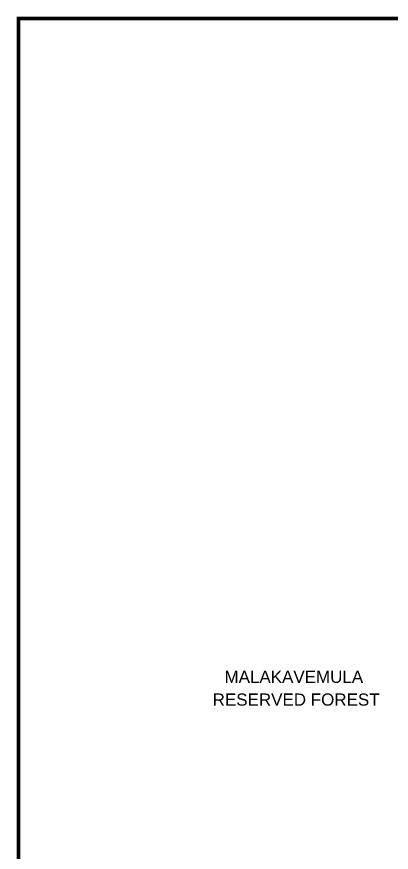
# Model space of a CAD drawing. Header units: feet. Extents: x 179896 to 184839, y 1575469 to 1580427.
# Drawn here: x 179896 to 180975, y 1578021 to 1580427 of the extents above; entities that cross this region are included whole.
import ezdxf

# ---------------------------------------------------------------- set-up
doc = ezdxf.new("R2010")
doc.units = ezdxf.units.FT
doc.header["$LTSCALE"] = 15
doc.header["$MEASUREMENT"] = 0
for name, color, linetype in [('PLOT NO', 7, 'Continuous'), ('TANKS-STREAM', 4, 'Continuous'), ('TEXT', 1, 'Continuous')]:
    doc.layers.add(name, color=color, linetype=linetype)
doc.styles.get("Standard").update_dxf_attribs({"font": 'arial.ttf'})

msp = doc.modelspace()

# ---------------------------------------------------------------- linework, layer by layer
at = {"layer": 'PLOT NO', "color": 5, "const_width": 10}
msp.add_lwpolyline([(179900.8, 1580422.3), (184717.3, 1580422.3), (184717.3, 1575473.9), (179900.8, 1575473.9)], close=True, dxfattribs=at)
at = {"layer": 'TANKS-STREAM', "lineweight": -2}
for points in [[(181706.1, 1578360.1), (181701, 1578352.4), (181698.3, 1578340), (181696, 1578325.6), (181694.3, 1578311.3), (181689.9, 1578301.9), (181685.5, 1578274.9), (181661.2, 1578271.3), (181637.1, 1578268.7), (181614, 1578266.6), (181599, 1578264.6), (181592.5, 1578267.5), (181581.1, 1578263.4), (181568.4, 1578263.6), (181556.6, 1578261.6), (181550, 1578261.3), (181542.4, 1578263), (181535.5, 1578260.4), (181526.2, 1578261.3), (181517.6, 1578261), (181511.2, 1578255.7), (181501.1, 1578258.1), (181494.2, 1578254.7), (181484.5, 1578254.4), (181478.4, 1578255.2), (181469.3, 1578251.3), (181460.5, 1578246), (181454.1, 1578238.2), (181444.8, 1578231.7), (181437.9, 1578226.7), (181430, 1578220), (181422.8, 1578215.5), (181414.7, 1578206.6), (181404, 1578204.1), (181396.4, 1578199), (181388, 1578195.4), (181379.1, 1578191.8), (181372.1, 1578184.6), (181362.8, 1578184.4), (181357.7, 1578180.3), (181344.9, 1578176.1), (181332.7, 1578170.5), (181319.4, 1578164.2), (181307.6, 1578161.2), (181300.2, 1578158.6), (181287.4, 1578157.6), (181279.7, 1578156.7), (181273.4, 1578156.8), (181256.2, 1578153.4), (181244.9, 1578152.8), (181230.7, 1578150), (181219.3, 1578149.5), (181211.6, 1578147.9), (181202.4, 1578146.3), (181195.7, 1578146.2), (181186.1, 1578142.6), (181176.6, 1578141.3), (181169.1, 1578139.6), (181161.7, 1578137.4), (181153.2, 1578137.4), (181146.3, 1578133.5), (181137.1, 1578125.4), (181140.8, 1578111.6), (181144.5, 1578111.2), (181128.4, 1578103.1), (181119.1, 1578100.6), (181114.1, 1578088.2), (181109.2, 1578085.8), (181106.9, 1578079.9), (181101.9, 1578069.1), (181092, 1578061), (181083.9, 1578056.2), (181069.8, 1578045.7), (181061.4, 1578037.3), (181052.8, 1578029.6), (181034.6, 1578013.8), (181012.7, 1577985.2), (181006.4, 1577975.4), (180993.5, 1577959), (180987, 1577947.8), (180977.9, 1577937.1), (180974.8, 1577931.8), (180965.7, 1577923.3), (180957.9, 1577912.6), (180948.3, 1577898.6)], [(181706.1, 1578360.1), (181701, 1578352.3), (181698.3, 1578339.9), (181696, 1578325.5), (181694.3, 1578311.3), (181689.8, 1578301.9), (181685.5, 1578274.8), (181661.2, 1578271.2), (181637.1, 1578268.6), (181614, 1578266.6), (181598.9, 1578264.6), (181592.4, 1578267.4), (181581, 1578263.3), (181568.4, 1578263.6), (181556.6, 1578261.6), (181550, 1578261.2), (181542.3, 1578263), (181535.5, 1578260.4), (181526.2, 1578261.2), (181517.6, 1578260.9), (181511.2, 1578255.6), (181501, 1578258.1), (181494.2, 1578254.6), (181484.5, 1578254.3), (181478.4, 1578255.1), (181469.2, 1578251.2), (181460.5, 1578246), (181454, 1578238.2), (181444.8, 1578231.6), (181437.9, 1578226.6), (181430, 1578220), (181422.8, 1578215.5), (181414.7, 1578206.5), (181404, 1578204), (181396.4, 1578199), (181388, 1578195.4), (181379, 1578191.7), (181372.1, 1578184.5), (181362.8, 1578184.4), (181357.7, 1578180.2), (181344.9, 1578176.1), (181332.7, 1578170.5), (181319.4, 1578164.2), (181307.6, 1578161.1), (181300.2, 1578158.5), (181287.4, 1578157.6), (181279.7, 1578156.6), (181273.3, 1578156.8), (181256.2, 1578153.3), (181244.9, 1578152.8), (181230.7, 1578150), (181219.3, 1578149.4), (181211.6, 1578147.8), (181202.4, 1578146.2), (181195.7, 1578146.1), (181186.1, 1578142.6), (181176.6, 1578141.2), (181169.1, 1578139.6), (181161.7, 1578137.3), (181153.2, 1578137.4), (181146.3, 1578133.4), (181137, 1578125.4), (181140.7, 1578111.6), (181144.5, 1578111.2), (181128.4, 1578103.1), (181119.1, 1578100.5), (181114.1, 1578088.2), (181109.2, 1578085.8), (181106.9, 1578079.9), (181101.9, 1578069.1), (181091.9, 1578061), (181083.9, 1578056.2), (181069.8, 1578045.6), (181061.4, 1578037.3), (181052.8, 1578029.6), (181034.6, 1578013.8), (181012.7, 1577985.2), (181006.3, 1577975.3), (180993.5, 1577959), (180987, 1577947.8), (180977.9, 1577937), (180974.8, 1577931.7), (180965.6, 1577923.3), (180957.9, 1577912.5), (180948.3, 1577898.5)]]:
    msp.add_spline(points, degree=3, dxfattribs=at)

# ---------------------------------------------------------------- texts
at = {"layer": 'TEXT', "color": 1, "lineweight": -2}
for s, p in [('MALAKAVEMULA', (180494.3, 1578509.1)), ('RESERVED FOREST', (180460.2, 1578443.6))]:
    msp.add_text(s, height=35, dxfattribs=at).set_placement(p)

doc.saveas('drawing.dxf')
